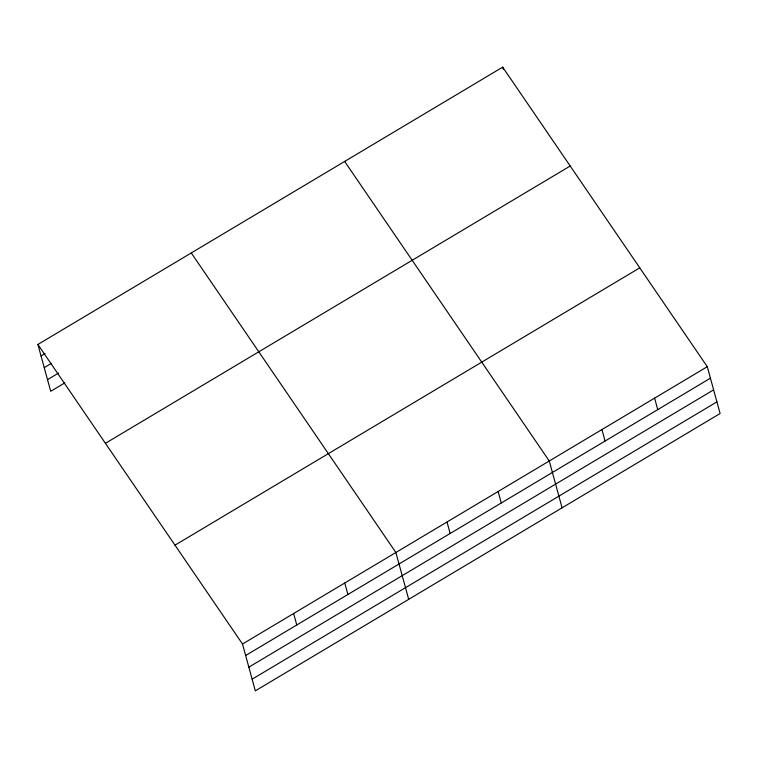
<?xml version="1.0" encoding="UTF-8"?>
<svg xmlns="http://www.w3.org/2000/svg" width="758" height="758" viewBox="0 0 758 758"><rect width="100%" height="100%" fill="white"/><g stroke="black" fill="none" stroke-linecap="round" stroke-linejoin="round"><path stroke-width="1.14" d="M37.9 344.464L502.677 67.149L707.29 366.701L720.1 413.536L255.323 690.851L242.503 644.016L37.9 344.464L50.71 391.299L64.752 382.923M41.046 355.947L45.054 353.55M44.229 367.611L51.25 363.423M47.517 379.635L58.546 373.05M105.419 443.316L570.205 166.002M174.984 545.163L639.771 267.849M242.503 644.016L707.29 366.701M245.649 655.499L710.426 378.185M248.842 667.163L713.619 389.858M252.13 679.187L716.907 401.873M344.653 161.435L549.266 460.987L562.076 507.822M191.281 252.945L395.884 552.506L408.695 599.341M654.609 398.13L657.755 409.614M601.937 429.559L605.083 441.042M502.677 67.149L503.255 69.234M498.139 491.497L501.275 502.98M447.012 521.997L450.148 533.48M344.757 583.006L347.903 594.49M293.63 613.516L296.776 624.999"/></g></svg>
